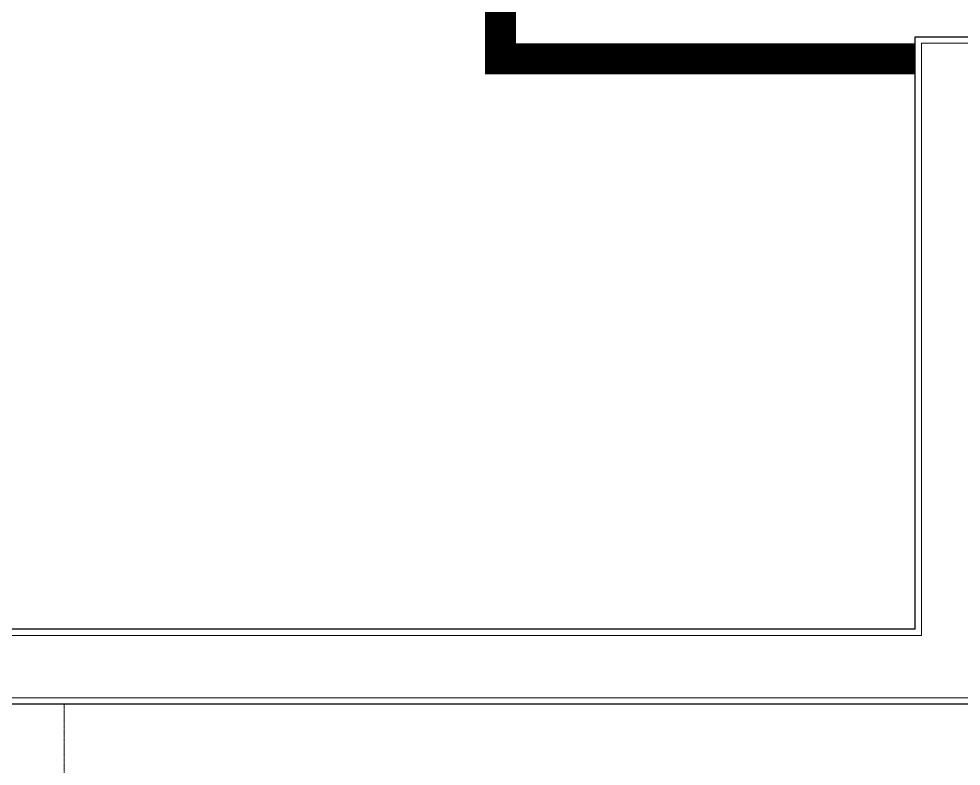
# Model space of a CAD drawing. Header units: centimetres. Extents: x -678439 to 55805, y -426864 to 17948.
# Drawn here: x 46750.2 to 47052.4, y 16341.9 to 16581.7 of the extents above; entities that cross this region are included whole.
import ezdxf

# ---------------------------------------------------------------- set-up
doc = ezdxf.new("R2010")
doc.units = ezdxf.units.CM
doc.header["$LTSCALE"] = 0.01
doc.header["$MEASUREMENT"] = 0
doc.linetypes.add('DASHED2', pattern=[9.525, 6.35, -3.175])
doc.layers.get('0').update_dxf_attribs({"lineweight": 0})
doc.layers.add('AG-PLASTER', color=73, linetype='Continuous')
doc.layers.add('AG-Wall', color=4, linetype='Continuous', lineweight=20)
doc.layers.add('SP2-Flooring', color=4, linetype='DASHED2', lineweight=9)

# ---------------------------------------------------------------- blocks, each defined once
blk = doc.blocks.new('Slab_9_1', base_point=(-85902.5, -46600))
at = {"layer": 'SP2-Flooring', "color": 209}
blk.add_lwpolyline([(-35495.6, -45379.5), (-35495.6, -39500), (-38702.5, -39500), (-38702.5, -27700), (-34905.2, -27700), (-34905.2, -13892.6), (-36670, -13892.6), (-36670, -8920), (-39650, -8920), (-39650, -13892.6), (-44604.7, -13892.6), (-44604.7, -11900), (-62159.4, -11900)], dxfattribs=at)

msp = doc.modelspace()

# ---------------------------------------------------------------- linework, layer by layer
at = {"const_width": 10}
msp.add_lwpolyline([(46904.68, 16632.05), (46904.68, 16568.87), (47037.68, 16568.87)], dxfattribs=at)
at = {"layer": 'AG-PLASTER'}
for p, q in [((47037.68, 16575.87), (47417.68, 16575.87)), ((47037.68, 16385.87), (47037.68, 16575.87)), ((47037.68, 16385.87), (45771.68, 16385.87)), ((47061.68, 16361.87), (45771.68, 16361.87))]:
    msp.add_line(p, q, dxfattribs=at)
at = {"layer": 'AG-Wall'}
for p, q in [((47419.68, 16573.87), (47039.68, 16573.87)), ((47039.68, 16573.87), (47039.68, 16383.87)), ((47039.68, 16383.87), (45773.68, 16383.87)), ((47059.68, 16363.87), (45773.68, 16363.87))]:
    msp.add_line(p, q, dxfattribs=at)

# ---------------------------------------------------------------- block references
at = {"layer": 'SP2-Flooring', "color": 7, "linetype": 'Continuous', "lineweight": 20, "xscale": 0.1, "yscale": 0.1, "zscale": 0.1}
msp.add_blockref('Slab_9_1', (42139.43, 12593.87), dxfattribs=at)

doc.saveas('drawing.dxf')
